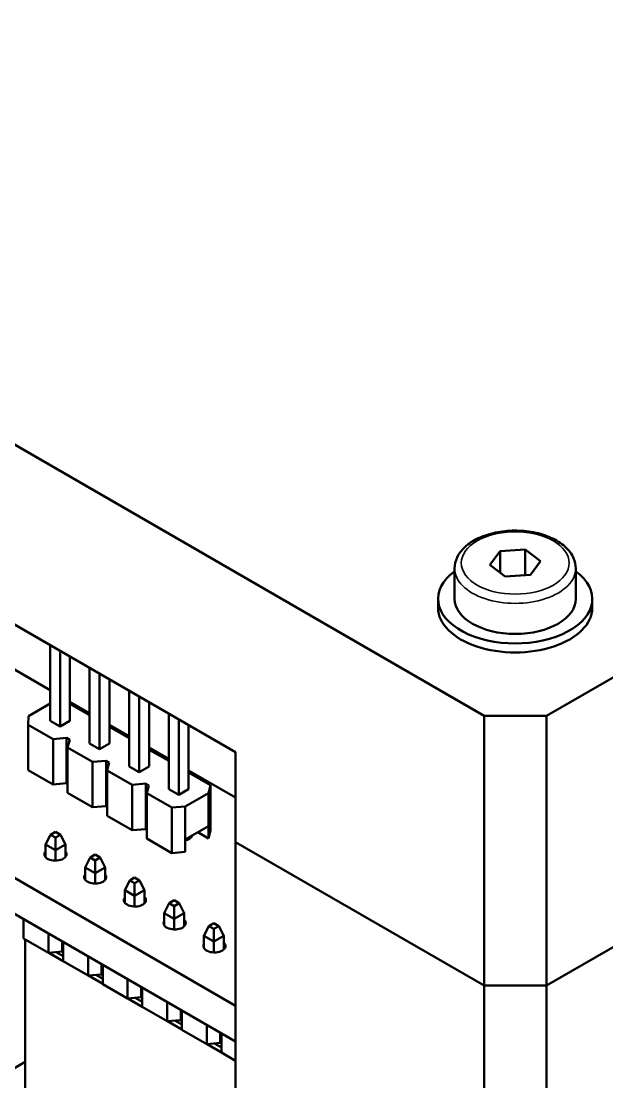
# Model space of a CAD drawing. Header units: millimetres. Extents: x -2015 to 3360, y -4745 to 2376.
# Drawn here: x 1642.7 to 1669.29, y 538.13 to 586.28 of the extents above; entities that cross this region are included whole.
import ezdxf

# ---------------------------------------------------------------- set-up
doc = ezdxf.new("R2010")
doc.units = ezdxf.units.MM
doc.header["$LTSCALE"] = 8
doc.layers.add('Visible (ISO)', color=7, linetype='Continuous', lineweight=50)
doc.layers.add('Visible Narrow (ISO)', color=7, linetype='Continuous', lineweight=35)

msp = doc.modelspace()

# ---------------------------------------------------------------- linework, layer by layer
at = {"layer": 'Visible (ISO)'}
for p, q in [((1663.714, 554.747), (1560.476, 614.351)), ((1571.758, 599.673), (1652.432, 553.095)), ((1734.424, 593.939), (1666.542, 554.747)), ((1666.542, 542.5), (1734.424, 581.691)), ((1734.424, 581.691), (1666.542, 542.5)), ((1598.631, 572.649), (1652.432, 541.587)), ((1652.432, 539.954), (1598.631, 571.016)), ((1663.981, 561.609), (1664.437, 562.221)), ((1664.437, 562.221), (1665.584, 562.3)), ((1664.437, 561.257), (1664.437, 562.221)), ((1665.584, 562.3), (1666.274, 561.766)), ((1665.584, 561.137), (1665.584, 562.3)), ((1664.672, 561.075), (1663.981, 561.609)), ((1666.274, 561.766), (1665.819, 561.153)), ((1662.378, 561.442), (1662.378, 560.054)), ((1665.819, 561.153), (1664.672, 561.075)), ((1667.878, 561.442), (1667.878, 560.054)), ((1635.854, 560.623), (1644.006, 555.916)), ((1661.628, 560.054), (1661.628, 559.646)), ((1668.628, 560.054), (1668.628, 559.646)), ((1644.006, 554.526), (1644.006, 557.96)), ((1644.459, 557.699), (1644.459, 554.264)), ((1644.911, 554.526), (1644.911, 557.438)), ((1645.802, 553.489), (1645.802, 556.923)), ((1646.255, 556.662), (1646.255, 553.227)), ((1646.707, 553.489), (1646.707, 556.401)), ((1647.598, 552.452), (1647.598, 555.886)), ((1644.006, 555.301), (1643.03, 554.738)), ((1645.802, 554.866), (1644.911, 555.381)), ((1644.911, 555.285), (1645.802, 554.771)), ((1648.051, 555.625), (1648.051, 552.19)), ((1648.503, 552.452), (1648.503, 555.364)), ((1643.03, 554.738), (1643.009, 554.342)), ((1649.394, 551.415), (1649.394, 554.849)), ((1666.542, 554.747), (1663.714, 554.747)), ((1663.714, 554.747), (1663.714, 542.5)), ((1666.542, 542.5), (1666.542, 554.747)), ((1643.009, 554.342), (1643.009, 552.283)), ((1643.009, 554.342), (1644.141, 553.689)), ((1644.459, 554.264), (1644.006, 554.526)), ((1644.911, 554.526), (1644.459, 554.264)), ((1647.598, 553.829), (1646.707, 554.344)), ((1646.707, 554.248), (1647.598, 553.734)), ((1649.847, 554.588), (1649.847, 551.153)), ((1650.299, 551.415), (1650.299, 554.327)), ((1644.141, 553.689), (1644.756, 553.742)), ((1644.141, 553.689), (1644.141, 551.629)), ((1644.756, 553.742), (1644.756, 552.239)), ((1644.897, 553.66), (1644.756, 553.742)), ((1644.805, 553.305), (1644.897, 553.66)), ((1644.805, 553.305), (1644.805, 551.246)), ((1645.937, 552.652), (1644.805, 553.305)), ((1646.255, 553.227), (1645.802, 553.489)), ((1646.707, 553.489), (1646.255, 553.227)), ((1649.394, 552.792), (1648.503, 553.307)), ((1648.503, 553.211), (1649.394, 552.697)), ((1652.432, 553.095), (1652.432, 549.013)), ((1646.552, 552.705), (1645.937, 552.652)), ((1645.937, 552.652), (1645.937, 550.593)), ((1646.552, 552.705), (1646.552, 551.202)), ((1646.693, 552.623), (1646.552, 552.705)), ((1646.601, 552.268), (1646.693, 552.623)), ((1648.051, 552.19), (1647.598, 552.452)), ((1648.503, 552.452), (1648.051, 552.19)), ((1643.009, 552.283), (1644.141, 551.629)), ((1644.756, 551.683), (1644.756, 552.239)), ((1644.805, 552.211), (1644.756, 552.239)), ((1646.601, 552.268), (1646.601, 550.209)), ((1647.733, 551.615), (1646.601, 552.268)), ((1652.432, 551.038), (1650.299, 552.27)), ((1650.299, 552.174), (1651.296, 551.598)), ((1644.141, 551.629), (1644.756, 551.683)), ((1648.348, 551.668), (1647.733, 551.615)), ((1647.733, 551.615), (1647.733, 549.556)), ((1648.348, 551.668), (1648.348, 550.165)), ((1648.489, 551.586), (1648.348, 551.668)), ((1648.397, 551.231), (1648.489, 551.586)), ((1649.847, 551.153), (1649.394, 551.415)), ((1650.299, 551.415), (1649.847, 551.153)), ((1651.296, 551.598), (1651.205, 551.243)), ((1651.296, 551.598), (1651.296, 549.539)), ((1645.937, 550.593), (1644.805, 551.246)), ((1646.552, 551.202), (1646.552, 550.646)), ((1646.601, 551.174), (1646.552, 551.202)), ((1648.397, 551.231), (1648.397, 549.172)), ((1649.529, 550.578), (1648.397, 551.231)), ((1651.205, 551.243), (1650.144, 550.631)), ((1651.205, 551.243), (1651.205, 549.741)), ((1646.552, 550.646), (1645.937, 550.593)), ((1650.144, 550.631), (1649.529, 550.578)), ((1649.529, 550.578), (1649.529, 548.519)), ((1650.144, 550.631), (1650.144, 549.129)), ((1647.733, 549.556), (1646.601, 550.209)), ((1648.348, 550.165), (1648.348, 549.609)), ((1648.397, 550.137), (1648.348, 550.165)), ((1644.03, 549.351), (1644.256, 549.482)), ((1644.256, 549.482), (1644.482, 549.351)), ((1648.348, 549.609), (1647.733, 549.556)), ((1651.205, 549.741), (1650.144, 549.129)), ((1650.722, 549.462), (1651.205, 549.184)), ((1651.205, 549.184), (1651.205, 549.741)), ((1651.296, 549.539), (1651.205, 549.184)), ((1643.803, 548.905), (1644.03, 549.351)), ((1644.03, 549.351), (1644.256, 549.22)), ((1644.256, 549.22), (1644.482, 549.351)), ((1644.256, 549.22), (1644.256, 548.644)), ((1644.708, 548.905), (1644.482, 549.351)), ((1649.529, 548.519), (1648.397, 549.172)), ((1650.144, 549.129), (1650.144, 548.572)), ((1650.299, 549.142), (1650.299, 549.218)), ((1652.432, 549.013), (1663.714, 542.5)), ((1652.432, 549.013), (1652.432, 520.436)), ((1663.714, 542.5), (1652.432, 549.013)), ((1643.803, 548.331), (1643.803, 548.905)), ((1643.803, 548.905), (1644.256, 548.644)), ((1644.256, 548.644), (1644.708, 548.905)), ((1644.256, 548.644), (1644.256, 548.173)), ((1644.708, 548.344), (1644.708, 548.905)), ((1650.144, 548.572), (1649.529, 548.519)), ((1645.599, 547.868), (1645.826, 548.314)), ((1645.826, 548.314), (1646.052, 548.445)), ((1645.826, 548.314), (1646.052, 548.183)), ((1646.052, 548.445), (1646.278, 548.314)), ((1646.052, 548.183), (1646.278, 548.314)), ((1646.052, 548.183), (1646.052, 547.607)), ((1646.504, 547.868), (1646.278, 548.314)), ((1645.599, 547.299), (1645.599, 547.868)), ((1645.599, 547.868), (1646.052, 547.607)), ((1646.052, 547.607), (1646.504, 547.868)), ((1646.052, 547.607), (1646.052, 547.131)), ((1646.504, 547.291), (1646.504, 547.868)), ((1647.395, 546.832), (1647.622, 547.277)), ((1647.622, 547.277), (1647.848, 547.408)), ((1647.622, 547.277), (1647.848, 547.147)), ((1647.848, 547.408), (1648.074, 547.277)), ((1647.848, 547.147), (1648.074, 547.277)), ((1647.848, 547.147), (1647.848, 546.57)), ((1648.3, 546.832), (1648.074, 547.277)), ((1647.395, 546.269), (1647.395, 546.832)), ((1647.395, 546.832), (1647.848, 546.57)), ((1647.848, 546.57), (1648.3, 546.832)), ((1647.848, 546.57), (1647.848, 546.089)), ((1648.3, 546.24), (1648.3, 546.832)), ((1649.191, 545.795), (1649.418, 546.24)), ((1649.418, 546.24), (1649.644, 546.371)), ((1649.418, 546.24), (1649.644, 546.11)), ((1649.644, 546.371), (1649.87, 546.24)), ((1649.644, 546.11), (1649.87, 546.24)), ((1649.644, 546.11), (1649.644, 545.533)), ((1650.096, 545.795), (1649.87, 546.24)), ((1649.191, 545.24), (1649.191, 545.795)), ((1649.191, 545.795), (1649.644, 545.533)), ((1649.644, 545.533), (1650.096, 545.795)), ((1650.096, 545.189), (1650.096, 545.795)), ((1642.806, 544.644), (1642.806, 545.512)), ((1649.644, 545.533), (1649.644, 545.047)), ((1650.987, 544.758), (1651.214, 545.203)), ((1651.214, 545.203), (1651.44, 545.334)), ((1651.214, 545.203), (1651.44, 545.073)), ((1651.44, 545.334), (1651.666, 545.203)), ((1651.44, 545.073), (1651.666, 545.203)), ((1651.893, 544.758), (1651.666, 545.203)), ((1642.806, 544.644), (1643.938, 543.991)), ((1642.883, 544.6), (1642.883, 537.832)), ((1643.938, 543.991), (1643.938, 544.858)), ((1650.987, 544.758), (1651.44, 544.496)), ((1650.987, 544.387), (1650.987, 544.758)), ((1651.44, 545.073), (1651.44, 544.496)), ((1651.44, 544.496), (1651.893, 544.758)), ((1651.893, 544.138), (1651.893, 544.758)), ((1644.553, 544.044), (1644.553, 544.503)), ((1644.602, 543.607), (1644.602, 544.475)), ((1650.992, 544.384), (1650.987, 544.387)), ((1650.992, 544.206), (1650.992, 544.384)), ((1651.44, 544.496), (1651.44, 544.006)), ((1643.938, 543.991), (1644.553, 544.044)), ((1643.952, 543.992), (1644.602, 543.616)), ((1644.602, 543.837), (1644.284, 544.021)), ((1644.553, 544.044), (1644.602, 544.015)), ((1645.734, 542.954), (1645.734, 543.821)), ((1644.602, 543.607), (1645.734, 542.954)), ((1646.349, 543.007), (1646.349, 543.466)), ((1646.398, 542.57), (1646.398, 543.438)), ((1645.734, 542.954), (1646.349, 543.007)), ((1645.748, 542.955), (1646.398, 542.579)), ((1646.398, 542.8), (1646.08, 542.984)), ((1646.349, 543.007), (1646.398, 542.978)), ((1647.53, 541.917), (1647.53, 542.784)), ((1646.398, 542.57), (1647.53, 541.917)), ((1648.145, 541.97), (1648.145, 542.429)), ((1648.194, 541.533), (1648.194, 542.401)), ((1666.542, 542.5), (1663.714, 542.5)), ((1663.714, 542.5), (1663.714, 501.675)), ((1663.714, 542.5), (1666.542, 542.5)), ((1666.542, 501.675), (1666.542, 542.5)), ((1647.53, 541.917), (1648.145, 541.97)), ((1647.544, 541.918), (1648.194, 541.542)), ((1648.194, 541.763), (1647.876, 541.947)), ((1648.145, 541.97), (1648.194, 541.941)), ((1649.326, 540.88), (1649.326, 541.748)), ((1648.194, 541.533), (1649.326, 540.88)), ((1649.941, 540.933), (1649.941, 541.392)), ((1649.99, 540.496), (1649.99, 541.364)), ((1649.326, 540.88), (1649.941, 540.933)), ((1649.34, 540.881), (1649.99, 540.506)), ((1649.99, 540.726), (1649.672, 540.91)), ((1649.941, 540.933), (1649.99, 540.904)), ((1649.99, 540.496), (1651.122, 539.843)), ((1651.122, 539.843), (1651.122, 540.711)), ((1651.737, 539.896), (1651.737, 540.355)), ((1651.786, 539.459), (1651.786, 540.327)), ((1651.122, 539.843), (1651.737, 539.896)), ((1651.136, 539.844), (1651.786, 539.469)), ((1651.786, 539.689), (1651.468, 539.873)), ((1651.737, 539.896), (1651.786, 539.867)), ((1651.786, 539.459), (1652.432, 539.086)), ((1641.843, 538.432), (1642.883, 539.033))]:
    msp.add_line(p, q, dxfattribs=at)
for centre, major_axis, start_param, end_param in [((1665.128, 560.054), (-3.5, 0), 5.616239, 10.091724), ((1665.128, 560.054), (2.75, 0), 3.141593, 6.283185), ((1665.128, 559.646), (-3.5, 0), 0, 3.141593), ((1644.521, 552.475), (-0.51, 0), 2.048079, 2.113346), ((1646.326, 551.433), (-0.51, 0), 2.028806, 2.113346), ((1648.131, 550.391), (-0.51, 0), 2.009714, 2.113346), ((1649.936, 549.349), (0.51, 0), 5.132384, 6.112182), ((1644.25, 548.463), (0.502, 0), 2.668042, 6.707226), ((1646.055, 547.421), (0.502, 0), 2.707932, 6.747888), ((1647.86, 546.379), (0.502, 0), 2.751603, 6.785489), ((1649.665, 545.337), (0.502, 0), 2.800507, 6.820675), ((1651.47, 544.295), (0.502, 0), 2.829146, 6.853896)]:
    msp.add_ellipse(centre, major_axis=major_axis, ratio=0.57735, start_param=start_param, end_param=end_param, dxfattribs=at)
msp.add_open_spline([(1662.378, 561.442), (1662.378, 561.614), (1662.418, 561.784), (1662.573, 562.113), (1662.693, 562.27), (1663.01, 562.564), (1663.214, 562.698), (1663.683, 562.92), (1663.949, 563.006), (1664.508, 563.124), (1664.801, 563.155), (1665.388, 563.159), (1665.681, 563.133), (1666.241, 563.025), (1666.508, 562.943), (1666.991, 562.727), (1667.207, 562.593), (1667.558, 562.28), (1667.695, 562.101), (1667.844, 561.757), (1667.878, 561.6), (1667.878, 561.442)], degree=3, knots=[3.910891, 3.910891, 3.910891, 3.910891, 4.176685, 4.176685, 4.46631, 4.46631, 4.794404, 4.794404, 5.133115, 5.133115, 5.469249, 5.469249, 5.803808, 5.803808, 6.139723, 6.139723, 6.478376, 6.478376, 6.807975, 6.807975, 7.052483, 7.052483, 7.052483, 7.052483], dxfattribs=at)
at = {"layer": 'Visible Narrow (ISO)'}
msp.add_ellipse((1665.128, 561.687), major_axis=(2.45, 0), ratio=0.57735, dxfattribs=at)
msp.add_ellipse((1665.128, 561.442), major_axis=(-2.75, 0), ratio=0.57735, start_param=0, end_param=3.141593, dxfattribs=at)

doc.saveas('drawing.dxf')
